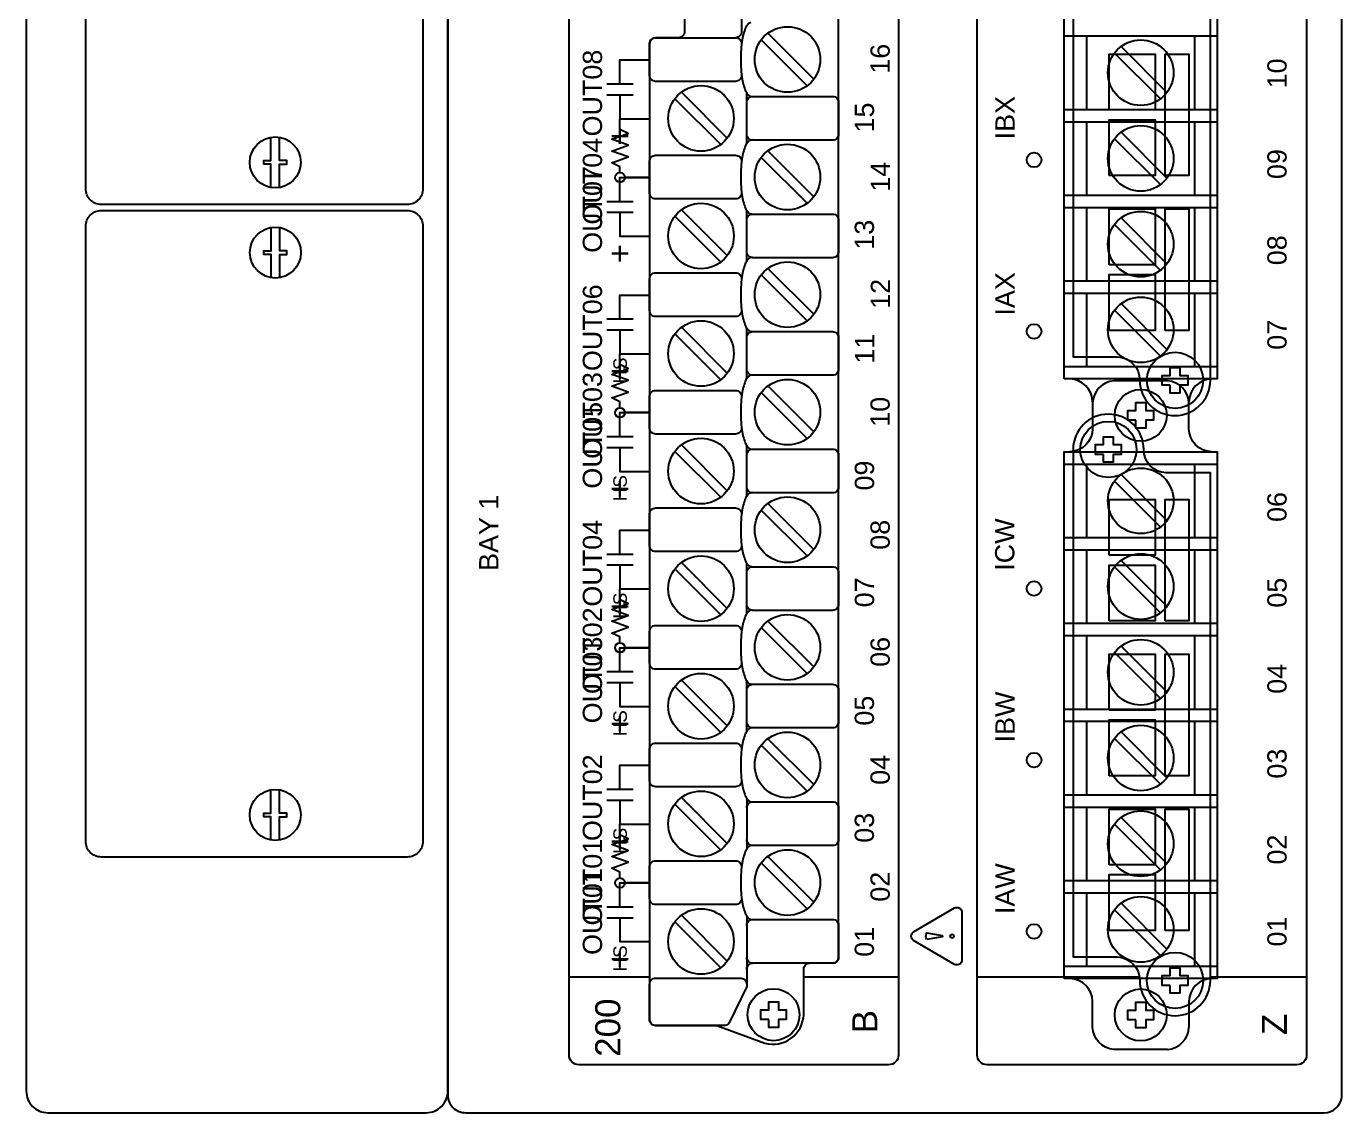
# Model space of a CAD drawing. Extents: x 1 to 47.7, y 0.3 to 34.2.
# Drawn here: x 32.27 to 38.98, y 3.31 to 8.86 of the extents above; entities that cross this region are included whole.
import ezdxf

# ---------------------------------------------------------------- set-up
doc = ezdxf.new("R2010")
doc.units = 0
doc.header["$MEASUREMENT"] = 0
for name, color, linetype in [('1_1__1__SCREW_TERMINAL', 7, 'CONTINUOUS'), ('1_2__2__CONNECTORIZED', 7, 'CONTINUOUS'), ('4_1__2___8__OPTOISO_IND_LS', 7, 'CONTINUOUS'), ('4_2__7___8__OPTOISO_IND_LS', 7, 'CONTINUOUS'), ('4_3__4___24__OPTOISO_LS_IN', 7, 'CONTINUOUS'), ('4_4__D___24__OPTOISO_LS_IN', 7, 'CONTINUOUS'), ('4_5__8___8__OPTOISO_IND_LS', 7, 'CONTINUOUS'), ('5_0______DWG_', 7, 'CONTINUOUS')]:
    doc.layers.add(name, color=color, linetype=linetype)
doc.styles.add('ARIAL', font='arial.ttf')

msp = doc.modelspace()

# ---------------------------------------------------------------- linework, layer by layer
at = {"layer": '1_1__1__SCREW_TERMINAL'}
for points in [[(37.5647, 7.0587), (37.5647, 9.7462), (38.3447, 9.7462), (38.3447, 7.0587)], [(37.9299, 6.8475), (37.8896, 6.8475), (37.8896, 6.8975), (37.9299, 6.8975), (37.9299, 6.9376), (37.9799, 6.9376), (37.9799, 6.8975), (38.0198, 6.8975), (38.0198, 6.8475), (37.9799, 6.8475), (37.9799, 6.8074), (37.9299, 6.8074)], [(37.5647, 3.9986), (37.5647, 6.6861), (38.3447, 6.6861), (38.3447, 3.9986)], [(37.9299, 3.7874), (37.8896, 3.7874), (37.8896, 3.8374), (37.9299, 3.8374), (37.9299, 3.8775), (37.9799, 3.8775), (37.9799, 3.8374), (38.0198, 3.8374), (38.0198, 3.7874), (37.9799, 3.7874), (37.9799, 3.7473), (37.9299, 3.7473)]]:
    msp.add_lwpolyline(points, close=True, dxfattribs=at)
for points in [[(37.5647, 8.8088), (38.3447, 8.8088)], [(37.6798, 8.4338), (37.6798, 8.8088)], [(38.2296, 8.8088), (38.2296, 8.4338)], [(37.8542, 8.755), (38.0884, 8.5209)], [(37.8208, 8.7216), (38.0549, 8.4874)], [(37.5647, 8.4338), (38.3447, 8.4338)], [(37.5647, 8.3713), (38.3447, 8.3713)], [(37.6798, 7.9963), (37.6798, 8.3713)], [(38.2296, 8.3713), (38.2296, 7.9963)], [(37.8208, 8.2841), (38.0549, 8.0499)], [(37.8542, 8.3175), (38.0884, 8.0833)], [(37.5647, 7.9963), (38.3447, 7.9963)], [(37.5647, 7.9338), (38.3447, 7.9338)], [(37.6798, 7.5588), (37.6798, 7.9338)], [(38.2296, 7.9338), (38.2296, 7.5588)], [(37.8542, 7.8801), (38.0884, 7.646)], [(37.8208, 7.8467), (38.0549, 7.6125)], [(37.5647, 7.5588), (38.3447, 7.5588)], [(37.5647, 7.4962), (38.3447, 7.4962)], [(37.6798, 7.1212), (37.6798, 7.4962)], [(38.2296, 7.4962), (38.2296, 7.1212)], [(37.8208, 7.4092), (38.0549, 7.175)], [(37.8542, 7.4426), (38.0884, 7.2084)], [(37.5647, 7.1212), (38.3447, 7.1212)], [(37.5647, 6.6236), (38.3447, 6.6236)], [(37.6798, 6.2486), (37.6798, 6.6236)], [(38.2296, 6.6236), (38.2296, 6.2486)], [(37.8208, 6.5365), (38.0549, 6.3024)], [(37.8542, 6.57), (38.0884, 6.3358)], [(37.5647, 6.2486), (38.3447, 6.2486)], [(37.5647, 6.1862), (38.3447, 6.1862)], [(37.6798, 5.8112), (37.6798, 6.1862)], [(38.2296, 6.1862), (38.2296, 5.8112)], [(37.8542, 6.1324), (38.0884, 5.8983)], [(37.8208, 6.099), (38.0549, 5.8648)], [(37.5647, 5.8112), (38.3447, 5.8112)], [(37.5647, 5.7487), (38.3447, 5.7487)], [(37.6798, 5.3737), (37.6798, 5.7487)], [(38.2296, 5.7487), (38.2296, 5.3737)], [(37.8208, 5.6615), (38.0549, 5.4273)], [(37.8542, 5.6949), (38.0884, 5.4607)], [(37.5647, 5.3737), (38.3447, 5.3737)], [(37.5647, 5.3112), (38.3447, 5.3112)], [(37.6798, 4.9362), (37.6798, 5.3112)], [(38.2296, 5.3112), (38.2296, 4.9362)], [(37.8542, 5.2574), (38.0884, 5.0232)], [(37.8208, 5.224), (38.0549, 4.9898)], [(37.5647, 4.9362), (38.3447, 4.9362)], [(37.5647, 4.8736), (38.3447, 4.8736)], [(37.6798, 4.4986), (37.6798, 4.8736)], [(38.2296, 4.8736), (38.2296, 4.4986)], [(37.8208, 4.7866), (38.0549, 4.5524)], [(37.8542, 4.82), (38.0884, 4.5859)], [(37.5647, 4.4986), (38.3447, 4.4986)], [(37.5647, 4.4361), (38.3447, 4.4361)], [(37.6798, 4.0611), (37.6798, 4.4361)], [(38.2296, 4.4361), (38.2296, 4.0611)], [(37.8542, 4.3825), (38.0884, 4.1483)], [(37.8208, 4.3491), (38.0549, 4.1149)], [(37.5647, 4.0611), (38.3447, 4.0611)], [(37.1206, 4.0076), (37.5647, 4.0076)], [(38.3447, 4.0076), (38.8005, 4.0076)]]:
    msp.add_lwpolyline(points, dxfattribs=at)
for points in [[(37.7087, 6.9407, 0.403969), (37.5928, 7.0587)], [(38.3166, 6.6863, -0.403969), (38.2007, 6.8043), (38.2007, 6.9345, 0.374201), (38.0919, 7.0491), (37.8175, 7.0491, 0.374201), (37.7088, 6.9345), (37.7087, 6.8043, -0.403969), (37.5928, 6.6863)], [(38.3166, 7.0587, 0.403969), (38.2007, 6.9407)], [(38.0919, 3.6358), (37.8175, 3.6358, -0.374201), (37.7088, 3.7504), (37.7087, 3.8806, 0.403969), (37.5928, 3.9985)], [(38.3166, 3.9985, 0.403969), (38.2007, 3.8806), (38.2007, 3.7504, -0.374201)], [(38.0919, 3.6358, 0.374201), (38.2007, 3.7504)]]:
    msp.add_lwpolyline(points, format="xyb", dxfattribs=at)
for centre, radius in [((37.9546, 8.6212), 0.1673), ((37.9546, 8.1837), 0.1673), ((37.9546, 7.7463), 0.1673), ((37.9546, 7.3088), 0.1673), ((37.9547, 6.8725), 0.1324), ((37.9546, 6.4362), 0.1673), ((37.9546, 5.9986), 0.1673), ((37.9546, 5.5611), 0.1673), ((37.9546, 5.1236), 0.1673), ((37.9546, 4.6862), 0.1673), ((37.9546, 4.2487), 0.1673), ((37.9547, 3.8124), 0.1324)]:
    msp.add_circle(centre, radius, dxfattribs=at)
at = {"layer": '1_2__2__CONNECTORIZED'}
for points in [[(37.9497, 7.0514, 1), (38.3097, 7.0514), (38.3099, 9.6414), (38.0836, 9.6414, -0.405199), (37.9697, 9.7613, 0.999995), (37.6096, 9.7613), (37.6098, 7.1714), (37.8359, 7.1714, -0.399232)], [(37.9497, 3.9884, 1), (38.3097, 3.9884), (38.3099, 6.5784), (38.0836, 6.5784, -0.405199), (37.9697, 6.6983, 0.999995), (37.6096, 6.6983), (37.6098, 4.1084), (37.8359, 4.1084, -0.399232)]]:
    msp.add_lwpolyline(points, format="xyb", close=True, dxfattribs=at)
for points in [[(37.7932, 8.4313), (37.7932, 8.7163), (38.0282, 8.7163), (38.0282, 8.4313)], [(38.0798, 8.0963), (38.0798, 8.7163), (38.1998, 8.7163), (38.1998, 8.0963)], [(37.7932, 8.0963), (37.7932, 8.3813), (38.0282, 8.3813), (38.0282, 8.0963)], [(37.7932, 7.6413), (37.7932, 7.9263), (38.0282, 7.9263), (38.0282, 7.6413)], [(38.0798, 7.3063), (38.0798, 7.9263), (38.1998, 7.9263), (38.1998, 7.3063)], [(37.7932, 7.3063), (37.7932, 7.5913), (38.0282, 7.5913), (38.0282, 7.3063)], [(38.1046, 7.0264), (38.0646, 7.0264), (38.0646, 7.0764), (38.1046, 7.0764), (38.1046, 7.1165), (38.1549, 7.1165), (38.1549, 7.0764), (38.1948, 7.0764), (38.1948, 7.0264), (38.1549, 7.0264), (38.1549, 6.9863), (38.1046, 6.9863), (38.1046, 7.0264)], [(37.7645, 6.6733), (37.7246, 6.6733), (37.7246, 6.7233), (37.7645, 6.7233), (37.7645, 6.7634), (37.8148, 6.7634), (37.8148, 6.7233), (37.8548, 6.7233), (37.8548, 6.6733), (37.8148, 6.6733), (37.8148, 6.6332), (37.7645, 6.6332), (37.7645, 6.6733)], [(37.7932, 6.1583), (37.7932, 6.4433), (38.0282, 6.4433), (38.0282, 6.1583)], [(38.0798, 5.8233), (38.0798, 6.4433), (38.1998, 6.4433), (38.1998, 5.8233)], [(37.7932, 5.8233), (37.7932, 6.1083), (38.0282, 6.1083), (38.0282, 5.8233)], [(37.7932, 5.3683), (37.7932, 5.6533), (38.0282, 5.6533), (38.0282, 5.3683)], [(38.0798, 5.0333), (38.0798, 5.6533), (38.1998, 5.6533), (38.1998, 5.0333)], [(37.7932, 5.0333), (37.7932, 5.3183), (38.0282, 5.3183), (38.0282, 5.0333)], [(37.7932, 4.5783), (37.7932, 4.8633), (38.0282, 4.8633), (38.0282, 4.5783)], [(38.0798, 4.2433), (38.0798, 4.8633), (38.1998, 4.8633), (38.1998, 4.2433)], [(37.7932, 4.2433), (37.7932, 4.5283), (38.0282, 4.5283), (38.0282, 4.2433)], [(38.1046, 3.9634), (38.0646, 3.9634), (38.0646, 4.0134), (38.1046, 4.0134), (38.1046, 4.0535), (38.1549, 4.0535), (38.1549, 4.0134), (38.1948, 4.0134), (38.1948, 3.9634), (38.1549, 3.9634), (38.1549, 3.9233), (38.1046, 3.9233), (38.1046, 3.9634)]]:
    msp.add_lwpolyline(points, close=True, dxfattribs=at)
for points in [[(37.1206, 4.0076), (37.9482, 4.0076)], [(38.3097, 4.0076), (38.8005, 4.0076)]]:
    msp.add_lwpolyline(points, dxfattribs=at)
for centre in [(38.1297, 7.0514), (37.7897, 6.6983), (38.1297, 3.9884)]:
    msp.add_circle(centre, 0.1433, dxfattribs=at)
at = {"layer": '4_1__2___8__OPTOISO_IND_LS'}
for points in [[(35.2985, 8.5644), (35.2985, 8.6866), (35.4497, 8.6866)], [(35.231, 8.5644), (35.366, 8.5644)], [(35.231, 8.5087), (35.366, 8.5087)], [(35.2985, 8.5087), (35.2985, 8.3866), (35.4497, 8.3866)], [(35.2985, 7.9644), (35.2985, 8.0866), (35.4497, 8.0866)], [(35.231, 7.9644), (35.366, 7.9644)], [(35.231, 7.9087), (35.366, 7.9087)], [(35.2985, 7.9087), (35.2985, 7.7866), (35.4497, 7.7866)], [(35.2985, 7.3644), (35.2985, 7.4866), (35.4497, 7.4866)], [(35.231, 7.3644), (35.366, 7.3644)], [(35.231, 7.3087), (35.366, 7.3087)], [(35.2985, 7.3087), (35.2985, 7.1866), (35.4497, 7.1866)], [(35.2985, 6.7644), (35.2985, 6.8866), (35.4497, 6.8866)], [(35.231, 6.7644), (35.366, 6.7644)], [(35.231, 6.7087), (35.366, 6.7087)], [(35.2985, 6.7087), (35.2985, 6.5866), (35.4497, 6.5866)], [(35.2985, 6.1644), (35.2985, 6.2866), (35.4497, 6.2866)], [(35.231, 6.1644), (35.366, 6.1644)], [(35.231, 6.1087), (35.366, 6.1087)], [(35.2985, 6.1087), (35.2985, 5.9866), (35.4497, 5.9866)], [(35.2985, 5.5644), (35.2985, 5.6866), (35.4497, 5.6866)], [(35.231, 5.5644), (35.366, 5.5644)], [(35.231, 5.5087), (35.366, 5.5087)], [(35.2985, 5.5087), (35.2985, 5.3866), (35.4497, 5.3866)], [(35.2985, 4.9644), (35.2985, 5.0866), (35.4497, 5.0866)], [(35.231, 4.9644), (35.366, 4.9644)], [(35.231, 4.9087), (35.366, 4.9087)], [(35.2985, 4.9087), (35.2985, 4.7866), (35.4497, 4.7866)], [(35.2985, 4.3644), (35.2985, 4.4866), (35.4497, 4.4866)], [(35.231, 4.3644), (35.366, 4.3644)], [(35.231, 4.3087), (35.366, 4.3087)], [(35.2985, 4.3087), (35.2985, 4.1866), (35.4497, 4.1866)]]:
    msp.add_lwpolyline(points, dxfattribs=at)
at = {"layer": '4_2__7___8__OPTOISO_IND_LS'}
for points in [[(35.2985, 8.5644), (35.2985, 8.6866), (35.4497, 8.6866)], [(35.231, 8.5644), (35.366, 8.5644)], [(35.231, 8.5087), (35.366, 8.5087)], [(35.2985, 8.5087), (35.2985, 8.3866), (35.4497, 8.3866)], [(35.2985, 7.9644), (35.2985, 8.0866), (35.4497, 8.0866)], [(35.231, 7.9644), (35.366, 7.9644)], [(35.231, 7.9087), (35.366, 7.9087)], [(35.2985, 7.9087), (35.2985, 7.7866), (35.4497, 7.7866)], [(35.2985, 7.3644), (35.2985, 7.4866), (35.4497, 7.4866)], [(35.231, 7.3644), (35.366, 7.3644)], [(35.231, 7.3087), (35.366, 7.3087)], [(35.2985, 7.3087), (35.2985, 7.1866), (35.4497, 7.1866)], [(35.2985, 6.7644), (35.2985, 6.8866), (35.4497, 6.8866)], [(35.231, 6.7644), (35.366, 6.7644)], [(35.231, 6.7087), (35.366, 6.7087)], [(35.2985, 6.7087), (35.2985, 6.5866), (35.4497, 6.5866)], [(35.2985, 6.1644), (35.2985, 6.2866), (35.4497, 6.2866)], [(35.231, 6.1644), (35.366, 6.1644)], [(35.231, 6.1087), (35.366, 6.1087)], [(35.2985, 6.1087), (35.2985, 5.9866), (35.4497, 5.9866)], [(35.2985, 5.5644), (35.2985, 5.6866), (35.4497, 5.6866)], [(35.231, 5.5644), (35.366, 5.5644)], [(35.231, 5.5087), (35.366, 5.5087)], [(35.2985, 5.5087), (35.2985, 5.3866), (35.4497, 5.3866)], [(35.2985, 4.9644), (35.2985, 5.0866), (35.4497, 5.0866)], [(35.231, 4.9644), (35.366, 4.9644)], [(35.231, 4.9087), (35.366, 4.9087)], [(35.2985, 4.9087), (35.2985, 4.7866), (35.4497, 4.7866)], [(35.2985, 4.3644), (35.2985, 4.4866), (35.4497, 4.4866)], [(35.231, 4.3644), (35.366, 4.3644)], [(35.231, 4.3087), (35.366, 4.3087)], [(35.2985, 4.3087), (35.2985, 4.1866), (35.4497, 4.1866)]]:
    msp.add_lwpolyline(points, dxfattribs=at)
at = {"layer": '4_3__4___24__OPTOISO_LS_IN'}
for points in [[(35.2985, 8.5644), (35.2985, 8.6866), (35.4497, 8.6866)], [(35.231, 8.5644), (35.366, 8.5644)], [(35.231, 8.5087), (35.366, 8.5087)], [(35.2985, 8.5087), (35.2985, 8.3866), (35.4497, 8.3866)], [(35.2985, 7.9644), (35.2985, 8.0866), (35.4497, 8.0866)], [(35.231, 7.9644), (35.366, 7.9644)], [(35.231, 7.9087), (35.366, 7.9087)], [(35.2985, 7.9087), (35.2985, 7.7866), (35.4497, 7.7866)], [(35.2985, 7.3644), (35.2985, 7.4866), (35.4497, 7.4866)], [(35.231, 7.3644), (35.366, 7.3644)], [(35.231, 7.3087), (35.366, 7.3087)], [(35.2985, 7.3087), (35.2985, 7.1866), (35.4497, 7.1866)], [(35.2985, 6.7644), (35.2985, 6.8866), (35.4497, 6.8866)], [(35.231, 6.7644), (35.366, 6.7644)], [(35.231, 6.7087), (35.366, 6.7087)], [(35.2985, 6.7087), (35.2985, 6.5866), (35.4497, 6.5866)], [(35.2985, 6.1644), (35.2985, 6.2866), (35.4497, 6.2866)], [(35.231, 6.1644), (35.366, 6.1644)], [(35.231, 6.1087), (35.366, 6.1087)], [(35.2985, 6.1087), (35.2985, 5.9866), (35.4497, 5.9866)], [(35.2985, 5.5644), (35.2985, 5.6866), (35.4497, 5.6866)], [(35.231, 5.5644), (35.366, 5.5644)], [(35.231, 5.5087), (35.366, 5.5087)], [(35.2985, 5.5087), (35.2985, 5.3866), (35.4497, 5.3866)], [(35.2985, 4.9644), (35.2985, 5.0866), (35.4497, 5.0866)], [(35.231, 4.9644), (35.366, 4.9644)], [(35.231, 4.9087), (35.366, 4.9087)], [(35.2985, 4.9087), (35.2985, 4.7866), (35.4497, 4.7866)], [(35.2985, 4.3644), (35.2985, 4.4866), (35.4497, 4.4866)], [(35.231, 4.3644), (35.366, 4.3644)], [(35.231, 4.3087), (35.366, 4.3087)], [(35.2985, 4.3087), (35.2985, 4.1866), (35.4497, 4.1866)]]:
    msp.add_lwpolyline(points, dxfattribs=at)
at = {"layer": '4_4__D___24__OPTOISO_LS_IN'}
for points in [[(35.2985, 8.5644), (35.2985, 8.6866), (35.4497, 8.6866)], [(35.231, 8.5644), (35.366, 8.5644)], [(35.231, 8.5087), (35.366, 8.5087)], [(35.2985, 8.5087), (35.2985, 8.3866), (35.4497, 8.3866)], [(35.2985, 7.9644), (35.2985, 8.0866), (35.4497, 8.0866)], [(35.231, 7.9644), (35.366, 7.9644)], [(35.231, 7.9087), (35.366, 7.9087)], [(35.2985, 7.9087), (35.2985, 7.7866), (35.4497, 7.7866)], [(35.2985, 7.3644), (35.2985, 7.4866), (35.4497, 7.4866)], [(35.231, 7.3644), (35.366, 7.3644)], [(35.231, 7.3087), (35.366, 7.3087)], [(35.2985, 7.3087), (35.2985, 7.1866), (35.4497, 7.1866)], [(35.2985, 6.7644), (35.2985, 6.8866), (35.4497, 6.8866)], [(35.231, 6.7644), (35.366, 6.7644)], [(35.231, 6.7087), (35.366, 6.7087)], [(35.2985, 6.7087), (35.2985, 6.5866), (35.4497, 6.5866)], [(35.2985, 6.1644), (35.2985, 6.2866), (35.4497, 6.2866)], [(35.231, 6.1644), (35.366, 6.1644)], [(35.231, 6.1087), (35.366, 6.1087)], [(35.2985, 6.1087), (35.2985, 5.9866), (35.4497, 5.9866)], [(35.2985, 5.5644), (35.2985, 5.6866), (35.4497, 5.6866)], [(35.231, 5.5644), (35.366, 5.5644)], [(35.231, 5.5087), (35.366, 5.5087)], [(35.2985, 5.5087), (35.2985, 5.3866), (35.4497, 5.3866)], [(35.2985, 4.9644), (35.2985, 5.0866), (35.4497, 5.0866)], [(35.231, 4.9644), (35.366, 4.9644)], [(35.231, 4.9087), (35.366, 4.9087)], [(35.2985, 4.9087), (35.2985, 4.7866), (35.4497, 4.7866)], [(35.2985, 4.3644), (35.2985, 4.4866), (35.4497, 4.4866)], [(35.231, 4.3644), (35.366, 4.3644)], [(35.231, 4.3087), (35.366, 4.3087)], [(35.2985, 4.3087), (35.2985, 4.1866), (35.4497, 4.1866)]]:
    msp.add_lwpolyline(points, dxfattribs=at)
at = {"layer": '4_5__8___8__OPTOISO_IND_LS'}
for points in [[(35.2985, 8.1115), (35.2985, 8.1415), (35.2573, 8.1615), (35.3398, 8.1915), (35.2573, 8.2215), (35.3398, 8.2515), (35.2573, 8.2815), (35.3398, 8.3115), (35.2985, 8.3316), (35.2985, 8.3865), (35.4497, 8.3865)], [(35.2985, 7.9643), (35.2985, 8.0615)], [(35.4497, 8.0865), (35.3235, 8.0865)], [(35.231, 7.9644), (35.366, 7.9644)], [(35.231, 7.9087), (35.366, 7.9087)], [(35.2985, 7.9087), (35.2985, 7.7865), (35.4497, 7.7865)], [(35.2985, 6.9115), (35.2985, 6.9415), (35.2573, 6.9615), (35.3398, 6.9915), (35.2573, 7.0215), (35.3398, 7.0515), (35.2573, 7.0815), (35.3398, 7.1115), (35.2985, 7.1316), (35.2985, 7.1865), (35.4497, 7.1865)], [(35.2985, 6.7643), (35.2985, 6.8615)], [(35.4497, 6.8865), (35.3235, 6.8865)], [(35.231, 6.7644), (35.366, 6.7644)], [(35.231, 6.7087), (35.366, 6.7087)], [(35.2985, 6.7087), (35.2985, 6.5865), (35.4497, 6.5865)], [(35.2985, 5.7116), (35.2985, 5.7415), (35.2573, 5.7615), (35.3398, 5.7915), (35.2573, 5.8215), (35.3398, 5.8515), (35.2573, 5.8816), (35.3398, 5.9116), (35.2985, 5.9316), (35.2985, 5.9866), (35.4497, 5.9866)], [(35.2985, 5.5644), (35.2985, 5.6616)], [(35.4497, 5.6866), (35.3235, 5.6866)], [(35.231, 5.5644), (35.366, 5.5644)], [(35.231, 5.5087), (35.366, 5.5087)], [(35.2985, 5.5087), (35.2985, 5.3866), (35.4497, 5.3866)], [(35.2985, 4.5115), (35.2985, 4.5415), (35.2573, 4.5615), (35.3398, 4.5915), (35.2573, 4.6215), (35.3398, 4.6515), (35.2573, 4.6815), (35.3398, 4.7115), (35.2985, 4.7315), (35.2985, 4.7865), (35.4497, 4.7865)], [(35.2985, 4.3643), (35.2985, 4.4615)], [(35.4497, 4.4865), (35.3235, 4.4865)], [(35.231, 4.3644), (35.366, 4.3644)], [(35.231, 4.3087), (35.366, 4.3087)], [(35.2985, 4.3087), (35.2985, 4.1865), (35.4497, 4.1865)]]:
    msp.add_lwpolyline(points, dxfattribs=at)
for centre in [(35.2985, 8.0865), (35.2985, 6.8865), (35.2985, 5.6866), (35.2985, 4.4865)]:
    msp.add_circle(centre, 0.025, dxfattribs=at)
at = {"layer": '5_0______DWG_'}
for points in [[(32.2703, 20.4534), (32.2703, 3.4234, 0.414214), (32.3803, 3.3134), (34.3103, 3.3134, 0.414214), (34.4203, 3.4234), (34.4203, 20.4534, 0.414214), (34.3103, 20.5634), (32.3803, 20.5634, 0.414214), (32.2703, 20.4534)], [(38.3475, 16.3189), (38.7506, 16.3189, -0.414214), (38.8006, 16.2689), (38.8006, 3.6076, -0.414214), (38.7506, 3.5576), (37.1706, 3.5576, -0.414214), (37.1206, 3.6076), (37.1206, 16.2689, -0.414214), (37.1706, 16.3189), (38.1425, 16.3189)], [(36.3838, 4.0764, 0.414213), (36.4138, 4.1064), (36.4139, 9.0882, 0.414214), (36.3839, 9.1182), (36.0709, 9.1182), (35.8261, 9.2091, 0.480048), (35.6279, 9.0641), (35.6279, 8.8299, -0.414214), (35.5979, 8.7999), (35.4797, 8.7999, 0.414212), (35.4497, 8.7699), (35.4497, 8.7699), (35.4497, 3.7888, 0.414215), (35.4797, 3.7588), (35.7925, 3.7589), (36.0373, 3.668, 0.47859), (36.2358, 3.813), (36.2358, 4.0464, -0.414214), (36.2658, 4.0764)], [(35.9185, 8.9072), (35.9186, 8.8299, -0.414214), (35.8886, 8.7999)], [(35.9666, 8.8772, 0.127742), (35.9512, 8.8694, 0.081668), (35.941, 8.8538, 0.0591), (35.9217, 8.7901, 0.034646), (35.9146, 8.6886, 0.03436), (35.9217, 8.5879, 0.0591), (35.941, 8.5242, 0.081668), (35.9512, 8.5085, 0.191033), (35.9751, 8.5)], [(35.9184, 8.6149), (35.9184, 8.607, -0.414214), (35.8884, 8.577), (35.4797, 8.577, -0.414214), (35.4497, 8.607), (35.4497, 8.7699, -0.414214), (35.4797, 8.7999), (35.8884, 8.7999, -0.414214), (35.9184, 8.7699), (35.9184, 8.763)], [(35.9451, 8.47, -0.414214), (35.9751, 8.5), (36.3838, 8.5, -0.414214), (36.4138, 8.47), (36.4138, 8.3071, -0.414214), (36.3838, 8.2771), (35.9751, 8.2771, -0.414214), (35.9451, 8.3071)], [(35.9751, 8.2779, 0.191033), (35.9512, 8.2694, 0.081668), (35.941, 8.2538, 0.0591), (35.9217, 8.1901, 0.034646), (35.9146, 8.0885, 0.03436), (35.9217, 7.9878, 0.0591), (35.941, 7.9241, 0.081668), (35.9512, 7.9085, 0.191033), (35.9751, 7.9)], [(35.9184, 8.0149), (35.9184, 8.007, -0.414214), (35.8884, 7.977), (35.4797, 7.977, -0.414214), (35.4497, 8.007), (35.4497, 8.1698, -0.414214), (35.4797, 8.1998), (35.8884, 8.1998, -0.414214), (35.9184, 8.1698), (35.9184, 8.163)], [(35.9451, 7.87, -0.414214), (35.9751, 7.9), (36.3838, 7.9, -0.414214), (36.4138, 7.87), (36.4138, 7.7071, -0.414214), (36.3838, 7.6771), (35.9751, 7.6771, -0.414214), (35.9451, 7.7071)], [(35.9751, 7.6779, 0.191033), (35.9512, 7.6694, 0.081668), (35.941, 7.6538, 0.0591), (35.9217, 7.59, 0.034646), (35.9146, 7.4885, 0.03436), (35.9217, 7.3878, 0.0591), (35.941, 7.3241, 0.081668), (35.9512, 7.3085, 0.191033), (35.9751, 7.3)], [(35.9184, 7.4149), (35.9184, 7.407, -0.414214), (35.8884, 7.377), (35.4797, 7.377, -0.414214), (35.4497, 7.407), (35.4497, 7.5698, -0.414214), (35.4797, 7.5998), (35.8884, 7.5998, -0.414214), (35.9184, 7.5698), (35.9184, 7.563)], [(35.9451, 7.27, -0.414214), (35.9751, 7.3), (36.3838, 7.3, -0.414214), (36.4138, 7.27), (36.4138, 7.1071, -0.414214), (36.3838, 7.0771), (35.9751, 7.0771, -0.414214), (35.9451, 7.1071)], [(35.9751, 7.0779, 0.191033), (35.9512, 7.0694, 0.081668), (35.941, 7.0538, 0.0591), (35.9217, 6.99, 0.034646), (35.9146, 6.8885, 0.03436), (35.9217, 6.7878, 0.0591), (35.941, 6.7241, 0.081668), (35.9512, 6.7085, 0.191033), (35.9751, 6.7)], [(35.9184, 6.8149), (35.9184, 6.807, -0.414214), (35.8884, 6.777), (35.4797, 6.777, -0.414214), (35.4497, 6.807), (35.4497, 6.9698, -0.414214), (35.4797, 6.9998), (35.8884, 6.9998, -0.414214), (35.9184, 6.9698), (35.9184, 6.963)], [(35.9451, 6.67, -0.414214), (35.9751, 6.7), (36.3838, 6.7, -0.414214), (36.4138, 6.67), (36.4138, 6.5071, -0.414214), (36.3838, 6.4771), (35.9751, 6.4771, -0.414214), (35.9451, 6.5071)], [(35.9751, 6.4779, 0.191033), (35.9512, 6.4694, 0.081668), (35.941, 6.4538, 0.0591), (35.9217, 6.39, 0.034646), (35.9146, 6.2885, 0.03436), (35.9217, 6.1878, 0.0591), (35.941, 6.1241, 0.081668), (35.9512, 6.1085, 0.191033), (35.9751, 6.1)], [(35.9184, 6.2149), (35.9184, 6.207, -0.414214), (35.8884, 6.177), (35.4797, 6.177, -0.414214), (35.4497, 6.207), (35.4497, 6.3698, -0.414214), (35.4797, 6.3998), (35.8884, 6.3998, -0.414214), (35.9184, 6.3698), (35.9184, 6.363)], [(35.9451, 6.07, -0.414214), (35.9751, 6.1), (36.3838, 6.1, -0.414214), (36.4138, 6.07), (36.4138, 5.9071, -0.414214), (36.3838, 5.8771), (35.9751, 5.8771, -0.414214), (35.9451, 5.9071)], [(35.9751, 5.8779, 0.191033), (35.9512, 5.8694, 0.081668), (35.941, 5.8538, 0.0591), (35.9217, 5.79, 0.034646), (35.9146, 5.6885, 0.03436), (35.9217, 5.5878, 0.0591), (35.941, 5.5241, 0.081668), (35.9512, 5.5085, 0.191033), (35.9751, 5.5)], [(35.9184, 5.6149), (35.9184, 5.607, -0.414214), (35.8884, 5.577), (35.4797, 5.577, -0.414214), (35.4497, 5.607), (35.4497, 5.7698, -0.414214), (35.4797, 5.7998), (35.8884, 5.7998, -0.414214), (35.9184, 5.7698), (35.9184, 5.763)], [(35.9451, 5.47, -0.414214), (35.9751, 5.5), (36.3838, 5.5, -0.414214), (36.4138, 5.47), (36.4138, 5.3071, -0.414214), (36.3838, 5.2771), (35.9751, 5.2771, -0.414214), (35.9451, 5.3071)], [(35.9751, 5.2779, 0.191033), (35.9512, 5.2694, 0.081668), (35.941, 5.2537, 0.0591), (35.9217, 5.19, 0.034646), (35.9146, 5.0885, 0.03436), (35.9217, 4.9878, 0.0591), (35.941, 4.9241, 0.081668), (35.9512, 4.9085, 0.191033), (35.9751, 4.9)], [(35.9184, 5.0149), (35.9184, 5.007, -0.414214), (35.8884, 4.977), (35.4797, 4.977, -0.414214), (35.4497, 5.007), (35.4497, 5.1698, -0.414214), (35.4797, 5.1998), (35.8884, 5.1998, -0.414214), (35.9184, 5.1698), (35.9184, 5.163)], [(35.9451, 4.87, -0.414214), (35.9751, 4.9), (36.3838, 4.9, -0.414214), (36.4138, 4.87), (36.4138, 4.7071, -0.414214), (36.3838, 4.6771), (35.9751, 4.6771, -0.414214), (35.9451, 4.7071)], [(35.9751, 4.6771, 0.191033), (35.9512, 4.6686, 0.081668), (35.941, 4.653, 0.0591), (35.9217, 4.5893, 0.034646), (35.9146, 4.4878, 0.03436), (35.9217, 4.3871, 0.0591), (35.941, 4.3233, 0.081668), (35.9512, 4.3077, 0.191033), (35.9751, 4.2992)], [(35.9184, 4.4141), (35.9184, 4.4062, -0.414214), (35.8884, 4.3762), (35.4797, 4.3762, -0.414214), (35.4497, 4.4062), (35.4497, 4.5691, -0.414214), (35.4797, 4.5991), (35.8884, 4.5991, -0.414214), (35.9184, 4.5691), (35.9184, 4.5622)], [(35.9451, 4.3157), (35.9451, 3.9575), (35.8553, 3.7716, -0.241986), (35.8355, 3.7588), (35.4797, 3.7588, -0.422157), (35.4498, 3.7854), (35.4497, 3.9698, -0.414214), (35.4797, 3.9998), (35.9168, 3.9998, -0.390527), (35.9451, 3.9698)], [(35.9451, 4.2692, -0.414214), (35.9751, 4.2992), (36.3838, 4.2992, -0.414214), (36.4138, 4.2692), (36.4138, 4.1064, -0.414214), (36.3838, 4.0764), (35.9751, 4.0764, -0.414214), (35.9451, 4.1064)], [(35.9451, 4.0464, -0.414214), (35.9751, 4.0764)]]:
    msp.add_lwpolyline(points, format="xyb", dxfattribs=at)
for points in [[(38.8903, 20.5634), (34.5103, 20.5634, 0.414214), (34.4203, 20.4734), (34.4203, 3.4034, 0.414214), (34.5103, 3.3134), (38.8903, 3.3134, 0.381966), (38.9797, 3.3934), (38.9797, 20.4834, 0.381966)], [(35.0387, 3.6076), (35.0387, 20.2678, -0.468367), (35.0987, 20.3178), (36.6687, 20.3178, -0.414132), (36.7187, 20.2678), (36.7187, 3.6076, -0.414214), (36.6687, 3.5576), (35.0887, 3.5576, -0.414287)], [(32.5732, 8.0282), (32.5732, 11.1682, -0.414214), (32.6532, 11.2482), (34.2132, 11.2482, -0.414214), (34.2932, 11.1682), (34.2932, 8.0282, -0.414214), (34.2132, 7.9482), (32.6532, 7.9482, -0.414214)], [(32.5732, 4.6982), (32.5732, 7.8382, -0.414214), (32.6532, 7.9182), (34.2132, 7.9182, -0.414214), (34.2932, 7.8382), (34.2932, 4.6982, -0.414214), (34.2132, 4.6182), (32.6532, 4.6182, -0.414214)], [(36.7954, 4.2359), (37.0045, 4.3583, -0.555022), (37.043, 4.3354), (37.043, 4.0933, -0.555022), (37.0045, 4.0704), (36.7954, 4.1928, -0.531445)], [(36.8634, 4.1979, -0.299493), (36.8634, 4.2308), (36.9418, 4.2179), (36.9428, 4.2169), (36.9428, 4.2117), (36.9418, 4.2107), (36.8634, 4.1979)]]:
    msp.add_lwpolyline(points, format="xyb", close=True, dxfattribs=at)
for points in [[(36.0525, 8.8223), (36.2866, 8.5882)], [(36.019, 8.7889), (36.2532, 8.5548)], [(35.6115, 8.5217), (35.8456, 8.2875)], [(35.578, 8.4883), (35.8122, 8.2541)], [(35.9451, 8.2614), (35.9451, 8.5165)], [(33.5181, 8.0352), (33.5181, 8.1538), (33.4818, 8.1538), (33.4818, 8.1729), (33.5181, 8.1729), (33.5181, 8.2915)], [(33.5624, 8.0352), (33.5624, 8.1538), (33.5988, 8.1538), (33.5988, 8.1729), (33.5624, 8.1729), (33.5624, 8.2915)], [(36.019, 8.1889), (36.2532, 7.9547)], [(36.0525, 8.2223), (36.2866, 7.9882)], [(35.6115, 7.9217), (35.8456, 7.6875)], [(35.578, 7.8883), (35.8122, 7.6541)], [(35.9451, 7.6614), (35.9451, 7.9165)], [(33.5187, 7.5752), (33.5187, 7.6938), (33.4823, 7.6938), (33.4823, 7.7129), (33.5187, 7.7129), (33.5187, 7.8315)], [(33.563, 7.5752), (33.563, 7.6938), (33.5993, 7.6938), (33.5993, 7.7129), (33.563, 7.7129), (33.563, 7.8315)], [(36.019, 7.5889), (36.2532, 7.3547)], [(36.0525, 7.6223), (36.2866, 7.3882)], [(35.6115, 7.3217), (35.8456, 7.0875)], [(35.9451, 7.0614), (35.9451, 7.3165)], [(35.578, 7.2883), (35.8122, 7.0541)], [(36.019, 6.9889), (36.2532, 6.7547)], [(36.0525, 7.0223), (36.2866, 6.7882)], [(35.6115, 6.7217), (35.8456, 6.4875)], [(35.9451, 6.4614), (35.9451, 6.7165)], [(35.578, 6.6883), (35.8122, 6.4541)], [(36.019, 6.3889), (36.2532, 6.1547)], [(36.0525, 6.4223), (36.2866, 6.1882)], [(35.6115, 6.1217), (35.8456, 5.8875)], [(35.9451, 5.8614), (35.9451, 6.1165)], [(35.578, 6.0883), (35.8122, 5.8541)], [(36.019, 5.7889), (36.2532, 5.5547)], [(36.0525, 5.8223), (36.2866, 5.5882)], [(35.6115, 5.5217), (35.8456, 5.2875)], [(35.9451, 5.2614), (35.9451, 5.5165)], [(35.578, 5.4882), (35.8122, 5.2541)], [(36.019, 5.1889), (36.2532, 4.9547)], [(36.0525, 5.2223), (36.2866, 4.9881)], [(33.5181, 4.7052), (33.5181, 4.8238), (33.4818, 4.8238), (33.4818, 4.8429), (33.5181, 4.8429), (33.5181, 4.9615)], [(33.5624, 4.7052), (33.5624, 4.8238), (33.5988, 4.8238), (33.5988, 4.8429), (33.5624, 4.8429), (33.5624, 4.9615)], [(35.6115, 4.9217), (35.8456, 4.6875)], [(35.9451, 4.9165), (35.9451, 4.6606)], [(35.578, 4.8882), (35.8122, 4.6541)], [(36.019, 4.5881), (36.2532, 4.354)], [(36.0525, 4.6215), (36.2866, 4.3874)], [(35.6115, 4.3209), (35.8456, 4.0867)], [(35.578, 4.2875), (35.8122, 4.0533)], [(35.0387, 4.0076), (35.4497, 4.0076)], [(36.2358, 4.0076), (36.7187, 4.0076)]]:
    msp.add_lwpolyline(points, dxfattribs=at)
msp.add_lwpolyline([(36.0569, 3.7884), (36.0166, 3.7884), (36.0166, 3.8384), (36.0569, 3.8384), (36.0569, 3.8785), (36.1069, 3.8785), (36.1069, 3.8384), (36.1468, 3.8384), (36.1468, 3.7884), (36.1069, 3.7884), (36.1069, 3.7483), (36.0569, 3.7483)], close=True, dxfattribs=at)
for centre, radius in [((36.1528, 8.6886), 0.1673), ((35.7118, 8.3879), 0.1673), ((33.5403, 8.1634), 0.13), ((36.1528, 8.0885), 0.1673), ((37.4108, 8.1761), 0.0375), ((35.7118, 7.7879), 0.1673), ((33.5408, 7.7034), 0.13), ((36.1528, 7.4885), 0.1673), ((35.7118, 7.1879), 0.1673), ((37.4108, 7.3011), 0.0375), ((36.1528, 6.8885), 0.1673), ((35.7118, 6.5879), 0.1673), ((36.1528, 6.2885), 0.1673), ((35.7118, 5.9879), 0.1673), ((37.4108, 5.9886), 0.0375), ((36.1528, 5.6885), 0.1673), ((35.7118, 5.3879), 0.1673), ((36.1528, 5.0885), 0.1673), ((37.4108, 5.1133), 0.0375), ((33.5403, 4.8334), 0.13), ((35.7118, 4.7879), 0.1673), ((36.1528, 4.4878), 0.1673), ((35.7118, 4.1871), 0.1673), ((37.4108, 4.2386), 0.0375), ((36.9924, 4.2144), 0.00944), ((36.0817, 3.8134), 0.1324)]:
    msp.add_circle(centre, radius, dxfattribs=at)

# ---------------------------------------------------------------- texts
at = {"layer": '4_1__2___8__OPTOISO_IND_LS', "style": 'ARIAL'}
for s, p in [('OUT08', (35.2069, 8.2959)), ('OUT07', (35.2069, 7.702)), ('OUT06', (35.2069, 7.0983)), ('OUT05', (35.2069, 6.4983)), ('OUT04', (35.2069, 5.8961)), ('OUT03', (35.2069, 5.3006)), ('OUT02', (35.2069, 4.6997)), ('OUT01', (35.2069, 4.1187))]:
    msp.add_text(s, height=0.09833, rotation=90, dxfattribs=at).set_placement(p)
at = {"layer": '4_2__7___8__OPTOISO_IND_LS', "style": 'ARIAL'}
for s, height, p in [('OUT08', 0.09833, (35.2069, 8.2959)), ('+', 0.118, (35.3553, 8.2496)), ('OUT07', 0.09833, (35.2069, 7.702)), ('+', 0.118, (35.3553, 7.6496)), ('OUT06', 0.09833, (35.2069, 7.0983)), ('+', 0.118, (35.3553, 7.0496)), ('OUT05', 0.09833, (35.2069, 6.4983)), ('+', 0.118, (35.3553, 6.4496)), ('OUT04', 0.09833, (35.2069, 5.8961)), ('+', 0.118, (35.3553, 5.8496)), ('OUT03', 0.09833, (35.2069, 5.3006)), ('+', 0.118, (35.3553, 5.2496)), ('OUT02', 0.09833, (35.2069, 4.6997)), ('+', 0.118, (35.3553, 4.6496)), ('OUT01', 0.09833, (35.2069, 4.1187)), ('+', 0.118, (35.3553, 4.0496))]:
    msp.add_text(s, height=height, rotation=90, dxfattribs=at).set_placement(p)
at = {"layer": '4_3__4___24__OPTOISO_LS_IN', "style": 'ARIAL'}
for s, height, p in [('OUT08', 0.09833, (35.2069, 8.2959)), ('OUT07', 0.09833, (35.2069, 7.702)), ('OUT06', 0.09833, (35.2069, 7.0983)), ('HS', 0.06883, (35.3334, 7.0342)), ('OUT05', 0.09833, (35.2069, 6.4983)), ('HS', 0.06883, (35.3334, 6.4342)), ('OUT04', 0.09833, (35.2069, 5.8961)), ('HS', 0.06883, (35.3334, 5.8342)), ('OUT03', 0.09833, (35.2069, 5.3006)), ('HS', 0.06883, (35.3334, 5.2342)), ('OUT02', 0.09833, (35.2069, 4.6997)), ('HS', 0.06883, (35.3334, 4.6342)), ('OUT01', 0.09833, (35.2069, 4.1187)), ('HS', 0.06883, (35.3334, 4.0342))]:
    msp.add_text(s, height=height, rotation=90, dxfattribs=at).set_placement(p)
at = {"layer": '4_4__D___24__OPTOISO_LS_IN', "style": 'ARIAL'}
for s, p in [('OUT08', (35.2069, 8.2959)), ('OUT07', (35.2069, 7.702)), ('OUT06', (35.2069, 7.0983)), ('OUT05', (35.2069, 6.4983)), ('OUT04', (35.2069, 5.8961)), ('OUT03', (35.2069, 5.3006)), ('OUT02', (35.2069, 4.6997)), ('OUT01', (35.2069, 4.1187))]:
    msp.add_text(s, height=0.09833, rotation=90, dxfattribs=at).set_placement(p)
at = {"layer": '4_5__8___8__OPTOISO_IND_LS', "style": 'ARIAL'}
for s, p in [('OUT04', (35.2069, 7.8461)), ('OUT03', (35.2069, 6.6506)), ('OUT02', (35.2069, 5.4497)), ('OUT01', (35.2069, 4.2687))]:
    msp.add_text(s, height=0.09833, rotation=90, dxfattribs=at).set_placement(p)
at = {"layer": '5_0______DWG_', "style": 'ARIAL'}
for s, height, p in [('16', 0.09833, (36.6744, 8.616)), ('10', 0.09833, (38.6988, 8.5413)), ('15', 0.09833, (36.5944, 8.316)), ('IBX', 0.09833, (37.3116, 8.2812)), ('09', 0.09833, (38.6988, 8.0785)), ('14', 0.09833, (36.676, 8.0139)), ('13', 0.09833, (36.594, 7.7177)), ('08', 0.09833, (38.6988, 7.6386)), ('IAX', 0.09833, (37.3116, 7.3815)), ('12', 0.09833, (36.676, 7.4162)), ('07', 0.09833, (38.6988, 7.2073)), ('11', 0.09833, (36.5955, 7.1364)), ('10', 0.09833, (36.6744, 6.8142)), ('09', 0.09833, (36.5944, 6.4889)), ('BAY 1', 0.09833, (34.6783, 6.0786)), ('06', 0.09833, (38.6988, 6.3285)), ('08', 0.09833, (36.6744, 6.1865)), ('ICW', 0.09833, (37.3101, 6.0794)), ('07', 0.09833, (36.5944, 5.8927)), ('05', 0.09833, (38.6988, 5.891)), ('06', 0.09833, (36.6744, 5.5889)), ('04', 0.09833, (38.6988, 5.4514)), ('05', 0.09833, (36.594, 5.2889)), ('IBW', 0.09833, (37.3116, 5.2032)), ('04', 0.09833, (36.6744, 4.9867)), ('03', 0.09833, (38.6988, 5.0184)), ('03', 0.09833, (36.594, 4.6912)), ('02', 0.09833, (38.6988, 4.58)), ('IAW', 0.09833, (37.3116, 4.3271)), ('02', 0.09833, (36.6744, 4.3904)), ('01', 0.09833, (38.6988, 4.1614)), ('01', 0.09833, (36.594, 4.1093)), ('200', 0.12783, (35.2999, 3.5984)), ('B', 0.1278, (36.6108, 3.7185)), ('Z', 0.1278, (38.7003, 3.7095))]:
    msp.add_text(s, height=height, rotation=90, dxfattribs=at).set_placement(p)

doc.saveas('drawing.dxf')
